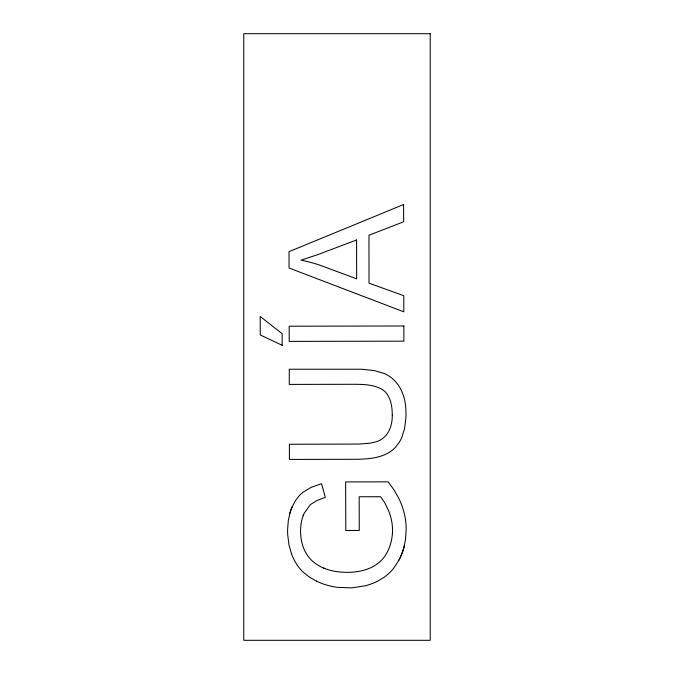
<?xml version="1.0" encoding="UTF-8"?>
<svg xmlns="http://www.w3.org/2000/svg" width="674" height="674" viewBox="0 0 674 674"><rect width="100%" height="100%" fill="white"/><g stroke="black" fill="none" stroke-linecap="round" stroke-linejoin="round"><path stroke-width="1.01" d="M316.283 581.064A70.012 70.012 0 0 0 337.303 587.332L351.727 587.88L365.544 585.731A61.764 61.764 0 0 0 378.131 580.904L384.559 576.944A46.969 46.969 0 0 0 393.877 567.988L399.008 560.01A61.755 61.755 0 0 0 403.937 547.33L405.504 539.554L406.186 529.292A68.883 68.883 0 0 0 401.637 504.902A76.642 76.642 0 0 0 398.385 497.538L394.265 490.327L388.182 481.843L345.627 481.927L345.804 530.505L359.259 530.48L359.191 496.763L380.549 496.721L384.736 502.703L388.671 510.943A51.232 51.232 0 0 1 392.47 532.999M303.207 515.677A36.396 36.396 0 0 1 304.353 513.057L309.762 505.374A21.315 21.315 0 0 1 311.565 503.815L317.505 500.285L325.323 497.378L321.54 483.696L311.068 487.369L302.786 492.416A32.015 32.015 0 0 0 299.391 495.542L295.701 500.226L292.103 506.958A51.451 51.451 0 0 0 290.224 512.055L288.354 520.269L287.613 529.149A79.642 79.642 0 0 0 287.722 534.912L288.978 544.921L291.606 554.138A55.681 55.681 0 0 0 294.698 560.953L296.585 564.138A44.476 44.476 0 0 0 303.629 572.546L309.492 577.18L316.291 581.055M404.408 545.418A61.974 61.974 0 0 1 399.016 560.018M289.837 513.377A51.864 51.864 0 0 1 292.103 506.958M303.561 514.776A37.399 37.399 0 0 0 301.16 523.294C299.399 535.4 301.514 548.779 309.686 558.299A28.418 28.418 0 0 0 312.146 560.802A39.943 39.943 0 0 0 324.826 568.578M323.495 568.03A57.669 57.669 0 0 0 337.514 571.746C351.803 573.422 367.777 571.931 379.218 562.377A33.051 33.051 0 0 0 385.477 555.241L387.533 551.627A47.93 47.93 0 0 0 392.504 531.592M392.285 415.192C392.335 422.413 390.634 430.02 385.772 435.589A20.658 20.658 0 0 1 380.128 440.122L379.302 440.543A22.79 22.79 0 0 1 376.673 441.647L369.891 443.222L359.183 444.073L289.39 444.25L289.424 459.424L355.678 459.297C367.136 459.112 379.327 458.413 389.361 452.296A30.886 30.886 0 0 0 395.613 447.081L399.008 442.683A36.632 36.632 0 0 0 401.763 437.552L404.611 428.487L405.891 417.77A87.477 87.477 0 0 0 405.942 411.789C405.883 399.059 401.561 385.579 391.156 377.575A31.501 31.501 0 0 0 384.231 373.48L374.34 370.599L361.744 369.234L289.256 369.234L289.281 384.407L355.459 384.281C364.634 384.441 374.483 384.744 382.529 389.682A16.353 16.353 0 0 1 385.57 392.268C391.122 398.452 392.209 407.206 392.285 415.192M403.616 204.508L289.028 251.663L289.062 268.008L403.819 311.835L403.793 295.718L369.032 283.19L368.948 235.234L403.65 221.797L403.616 204.508M356.597 239.952L317.951 254.561L301.093 260.164A146.393 146.393 0 0 1 323.006 266.314L356.664 278.834L356.597 239.952M403.844 325.989L289.171 326.208L289.197 341.381L403.878 341.17L403.844 325.989M430.231 33.7L243.769 33.7L243.769 640.3L430.231 640.3L430.231 33.7M282.17 345.307L260.24 334.944L260.206 316.485L282.145 333.655L282.17 345.307"/></g></svg>
